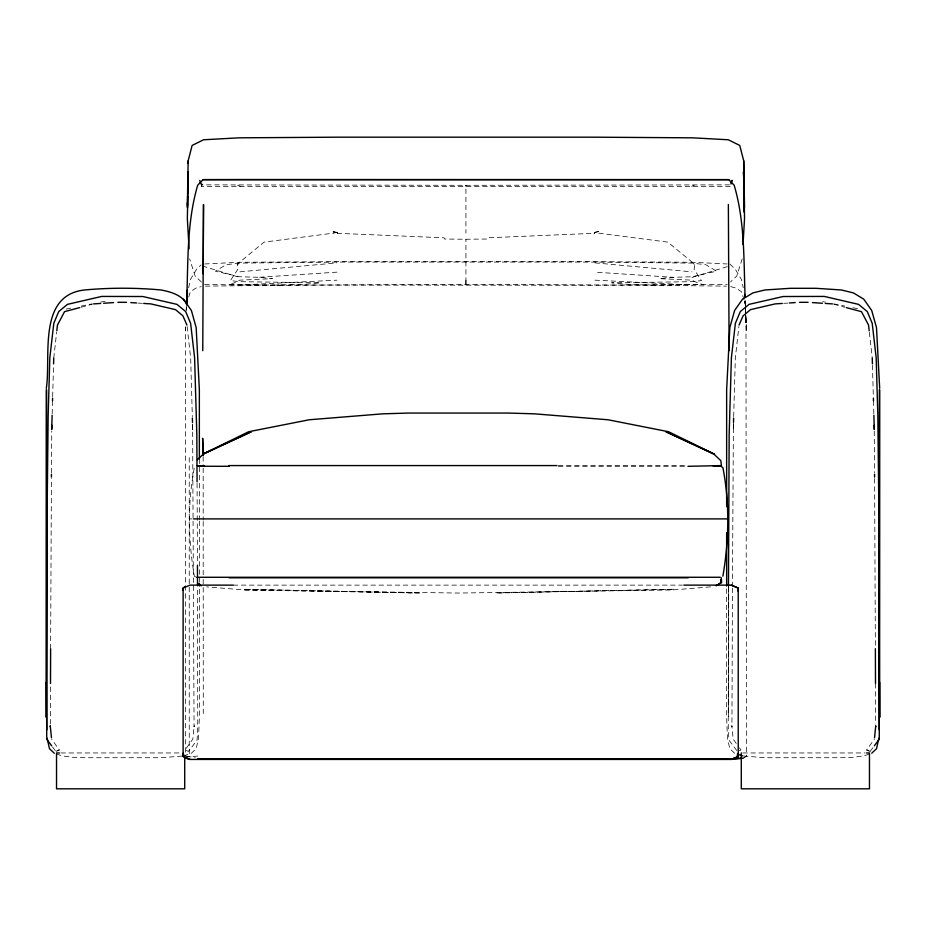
<?xml version="1.0" encoding="UTF-8"?>
<svg xmlns="http://www.w3.org/2000/svg" width="926" height="926" viewBox="0 0 926 926"><rect width="100%" height="100%" fill="white"/><g stroke="black" fill="none" stroke-linecap="round" stroke-linejoin="round"><path stroke-width="0.69" stroke-dasharray="4.63 3.47" d="M652.541 285.115L703.112 284.49L699.651 283.819L691.93 280.15L659.416 278.657L671.732 277.337L691.93 276.77L716.539 271.214L705.832 264.709L691.965 263.1L594.191 262.081L337.677 262.081L239.857 263.1L226.037 264.709L215.341 271.214L239.915 276.77L260.137 277.337L272.464 278.657L239.938 280.15L232.218 283.819L228.757 284.49L279.328 285.115L276.932 285.115L303.948 284.363L320.246 282.8L239.961 281.689L230.389 280.624L237.843 269.281L237.183 266.538L238.19 263.424L264.049 242.137L333.221 233.155L334.506 232.368L333.152 231.523L336.96 232.322L337.677 233.317L444.086 237.808L444.584 239.024L465.928 239.244L487.284 239.024L487.782 237.808L594.191 233.317L594.909 232.322L598.717 231.523L597.363 232.368L598.647 233.155L667.82 242.137L693.678 263.424L694.685 266.538L694.037 269.281L701.48 280.624L691.919 281.689L611.623 282.8L627.932 284.363L654.937 285.115M598.717 231.523L594.909 232.391L598.647 233.155M50.351 723.982L50.502 683.481M50.629 648.767L51.405 478.522M728.461 586.633L728.253 727.408L728.936 740.129L737.432 751.403M732.454 588.103L731.934 726.875L731.829 725.787L733.184 739.11L736.297 743.474M732.454 586.656L733.404 423.923M51.451 472.769L51.763 431.111M694.303 264.535L693.678 263.424M729.572 184.853L465.94 185.316L465.928 233.132M52.169 413.806L52.527 400.958M52.655 396.675L53.546 365.272M733.67 416.665L735.325 358.13L738.879 326.531M186.334 310.164L186.439 307.363M186.172 309.666L186.334 305.487M186.392 310.337L186.52 307.571M195.571 576.875L194.333 576.18C188.233 540.333 187.446 503.455 194.333 467.653L195.571 466.762M185.455 330.628L185.64 326.693M53.743 358.13L56.648 332.272M188.638 287.743L190.328 279.687L196.555 269.269L201 264.963M730.278 186.462L201.602 186.462L202.204 183.742M188.707 297.072L190.328 291.783L195.814 288.113L201.174 286.597M742.201 258.91L736.76 276.017L730.51 281.967M594.191 233.317L594.909 232.322L595.661 232.623M869.931 751.31L866.632 750.014L874.399 739.11M870.151 751.403L873.484 746.935M743.381 758.209L746.425 756.079L745.974 316.611M743.219 758.209L746.425 756.079M237.565 264.535L238.19 263.424M691.629 186.334L694.315 185.2M56.069 751.31L59.368 750.014L51.601 739.11M56.995 750.951L58.222 750.465M58.766 750.257L59.368 750.014M739.203 750.708L740.962 750.014L739.399 747.838M183.417 755.917L191.393 753.22L196.173 748.717L198.558 738.184L199.356 717.418L199.356 587.478M869.063 754.123L863.75 755.917L853.39 757.271L841.433 757.723L764.899 757.723L742.583 755.917M337.677 233.132L336.96 232.391L333.221 233.155M691.93 277.476L729.375 266.017M81.106 307.224L92.16 304.272M66.116 309.11L73.015 307.721M81.28 306.055L92.299 303.832M100.564 302.154L106.073 301.043M182.121 756.091L161.101 757.723L84.567 757.723L72.61 757.271L62.25 755.917L56.937 754.123M239.915 271.839L336.96 262.868M710.555 586.876L672.461 589.966L458.613 593.057L244.765 589.966L206.672 586.876M197.62 756.079L188.499 756.808L185.455 756.079L185.455 327.735M336.96 272.14L258.528 277.337L260.137 277.337M783.732 303.346L788.038 303.068M204.6 284.34L239.684 285.023L336.96 280.161M204.692 263.968L239.788 262.278L337.677 261.664L594.191 261.664L692.092 262.278L727.176 263.968M205.398 286.134C379.058 284.027 552.822 284.027 726.47 286.134M239.684 285.023L594.909 285.254L727.269 284.34M200.41 181.496L202.296 184.853L465.94 185.316L465.928 186.23L465.859 185.316M558.309 466.31L688.087 466.31M189.286 518.896L192.122 518.896M233.202 585.128L682.404 585.128M60.85 752.954L181.832 752.954M742.733 752.954L865.15 752.954M186.601 756.079L195.201 757.804M671.732 277.337L673.341 277.337L594.909 272.14M558.355 465.419L686.837 465.593M594.191 233.132L594.469 233.039M333.152 231.523L337.041 232.391M244.765 589.966L421.075 592.987L243.654 589.26L412.626 592.941M594.909 280.161L692.197 285.023M137.962 303.068L142.268 303.346M594.909 262.868L691.965 271.839M822.682 301.598L825.436 302.154M833.701 303.832L844.72 306.055M852.985 307.721L859.884 309.11M833.84 304.272L844.894 307.224M730.695 286.597L736.066 288.113L741.541 291.783L743.983 299.723M337.677 233.317L336.96 232.877M202.493 266.017L239.938 277.476M335.525 232.368L336.207 232.623M866.632 750.014L867.234 750.257M867.778 750.465L869.005 750.951M237.554 185.2L240.239 186.334M201.359 281.967L195.12 276.017L189.668 258.91M734.607 753.22L729.827 748.717L727.442 738.184L726.644 717.418L726.644 587.478M729.989 264.107L735.325 269.269L741.541 279.687L743.231 287.743M52.516 746.935L55.849 751.403M744.388 301.054L745.198 303.705L745.198 302.165L745.476 307.849M200.502 182.816L201.602 186.462M869.352 332.272L872.257 358.13M187.121 326.531L190.675 358.13L192.33 416.665M745.198 303.705L745.106 302.05L745.361 307.571M746.425 330.628L745.731 315.847M745.881 316.368L746.425 327.735M745.418 308.948L745.662 314.47M745.372 301.32L745.476 304.098M745.372 305.962L745.592 311.553M745.65 312.953L746.032 322.746L745.766 315.673M745.222 301.529L745.442 307.189M745.488 308.601L745.708 314.261M745.152 300.279L745.268 303.161L745.187 300.313M872.454 365.272L873.345 396.675M873.473 400.958L873.831 413.806M874.237 431.111L874.549 472.769M874.595 478.522L875.371 648.767M192.596 423.923L194.066 726.875L194.171 725.787L192.816 739.11L185.038 750.014L188.568 751.403L197.064 740.129L197.747 727.408L197.539 586.633M875.498 683.481L875.649 723.982M197.076 483.326L197.446 563.726M465.928 282.719L465.94 285M465.928 280.161L465.94 285.254L465.928 239.244M203.164 456.553L203.153 466.669M203.176 468.116L203.176 520.146M203.199 521.593L203.199 577.963M203.211 579.41L203.269 716.724M199.356 458.995L199.356 519.625M199.356 521.072L199.356 581.702M189.24 457.56L189.251 756.079M728.658 586.633L728.612 716.724L728.669 586.633M733.38 423.83L733.311 429.514L733.473 423.795M673.584 589.26L496.162 592.987L673.584 589.26M192.689 429.514L192.527 423.795L192.689 429.514"/><path stroke-width="1.39" d="M46.335 682.184L46.775 729.873M683.839 585.128L731.343 585.128L738.23 588.056L738.23 756.542L736.517 757.862L738.23 753.151L738.23 756.542L731.343 759.436L190.004 759.436L183.116 756.507L183.116 588.056L184.841 586.702M183.116 590.302L183.116 588.056L190.004 585.128L233.202 585.128M50.502 683.481L50.629 648.767M728.461 585.197L729.167 434.456L731.401 357.737L735.383 323.29L740.337 311.541L749.03 304.365L783.176 296.517L824.29 296.424L858.552 304.365L867.257 311.541L872.199 323.29L876.181 357.737L877.86 416.619L878.716 497.088L879.306 739.133L874.318 745.824M202.759 350.722L203.512 204.461L203.176 273.864M51.416 477.087L51.439 474.216M187.341 207.158L188.152 160.835L192.122 145.44L203.57 139.768L239.313 137.824L336.96 137.187L594.909 137.187L692.567 137.824L728.311 139.768L739.747 145.44L743.717 160.835L744.527 207.158M51.775 425.254L51.717 429.514L52.122 415.23M52.527 400.958L52.608 398.111M53.581 363.849L53.743 358.13M733.508 422.372L733.635 418.089M187.608 196.37L187.538 207.875M187.7 193.476L188.36 171.785L187.341 218.571L189.089 248.828M186.543 304.353L187.087 290.197L186.612 303.161C188.267 263.806 186.439 223.386 197.713 185.188L203.13 179.644L240.795 179.575L728.75 179.644L734.156 185.188C744.944 221.534 743.659 259.974 745.106 297.466M879.225 729.873L879.526 389.684L879.7 717.418L879.665 682.184M186.45 302.709L187.515 293.125M721.655 466.762L722.905 467.653C729.792 503.455 729.005 540.333 722.893 576.18M186.635 304.816L186.763 302.05L186.67 303.705C181.484 294.827 170.569 291.817 161.101 289.977C135.647 287.65 110.032 287.65 84.567 289.977C37.144 295.197 51.185 356.568 46.312 388.341M743.034 244.499L744.527 218.571L743.717 160.835M744.076 209.727L744.018 187.26M744.041 212.135L744.041 189.136M875.649 726.875L875.753 725.787L874.526 737.779M56.81 330.837L57.447 325.095L64.542 311.657L79.729 307.594M721.4 577.824L720.822 582.79L717.199 585.035M878.901 738.184L876.505 748.717L871.725 753.22M731.008 184.031L732.096 180.385L730.834 182.619M186.67 303.705L187.48 301.054M739.041 325.095L743.08 315.859L750.465 309.643L775.131 303.902L782.296 303.439M197.412 459.724L203.407 454.041L251.316 431.748L203.06 454.041L248.608 431.748L309.215 419.767L382.67 413.841L408.69 413.054L508.536 413.054L534.557 413.841L608.023 419.767L668.618 431.748L714.166 454.041L665.921 431.748L713.83 454.041L720.822 460.673L721.4 465.593L688.064 466.31M716.064 585.845L721.574 582.408L721.423 579.213L720.822 582.79L721.574 582.408M732.281 758.926L742.374 758.209M742.073 758.313L734.249 758.926L197.62 758.926M93.538 303.902L100.703 303.439M103.573 303.253L113.597 302.594M117.891 302.316L126.492 302.316M789.473 302.964L795.202 302.594M799.508 302.316L808.109 302.316M197.979 466.241L229.173 466.31M728.75 179.644L203.13 179.644M228.954 465.57L556.989 465.581M193.534 518.896L727.94 518.896M229.035 577.812L688.203 577.812M59.414 752.954L56.532 752.954L56.532 788.813L184.714 788.813L184.714 757.26M866.586 752.954L869.468 752.954L869.468 788.813L741.286 788.813L741.286 752.954M720.278 577.268L196.682 577.28M197.226 465.628L204.252 465.859M712.985 465.859L720.278 466.253M812.403 302.594L822.427 303.253M825.298 303.439L832.462 303.902M130.797 302.594L136.527 302.964M143.704 303.439L150.869 303.902L175.535 309.643L182.92 315.859L186.959 325.095M846.271 307.594L861.458 311.657L868.553 325.095L869.19 330.837M737.27 754.123L742.583 755.917M184.262 757.017L190.004 759.436L184.841 757.862L183.116 753.151L183.116 756.507M731.343 585.128L738.23 588.056L738.23 591.413M197.863 583.785L201.162 585.845M54.275 753.22L49.495 748.717L47.099 738.184M51.682 745.824L46.694 739.133L47.284 497.088L48.14 416.619L49.819 357.737L53.801 323.29L58.743 311.541L67.448 304.365L101.71 296.424L142.824 296.517L176.97 304.365L185.663 311.541L190.617 323.29L194.599 357.737L196.833 434.456L197.064 481.89M183.429 299.144L191.393 310.488L196.173 327.584L199.356 389.696L199.356 458.995M199.773 180.385L200.502 182.816M51.474 737.779L50.247 725.787L50.351 726.875M187.341 202.736L187.527 205.537M879.688 388.341L876.494 327.584L871.713 310.488L863.75 299.144L853.39 292.894L841.433 289.977L815.922 288.299L790.41 288.299L764.899 289.977L752.942 292.894L742.571 299.144L734.607 310.488L729.827 327.584L726.644 389.696L726.644 506.638M744.955 294.445L745.06 297.281L744.944 294.526M743.833 181.635L743.509 171.785L743.821 181.913M872.257 358.13L872.419 363.849M873.392 398.111L873.473 400.958M873.878 415.23L874.283 429.514L874.225 425.254M192.365 418.089L192.492 422.372M874.561 474.216L874.584 477.087M188.152 160.835L188.175 163.427M729.109 350.722L728.357 204.461M875.371 648.767L875.498 683.481M197.446 565.161L197.539 585.197M726.644 532.624L726.644 586.031M199.356 583.149L199.356 586.031M46.485 682.184L46.3 717.418L46.474 389.684L46.485 682.184M738.23 756.507L731.343 759.436L738.23 756.542M203.13 455.152L202.644 438.299L203.107 455.141"/></g></svg>
